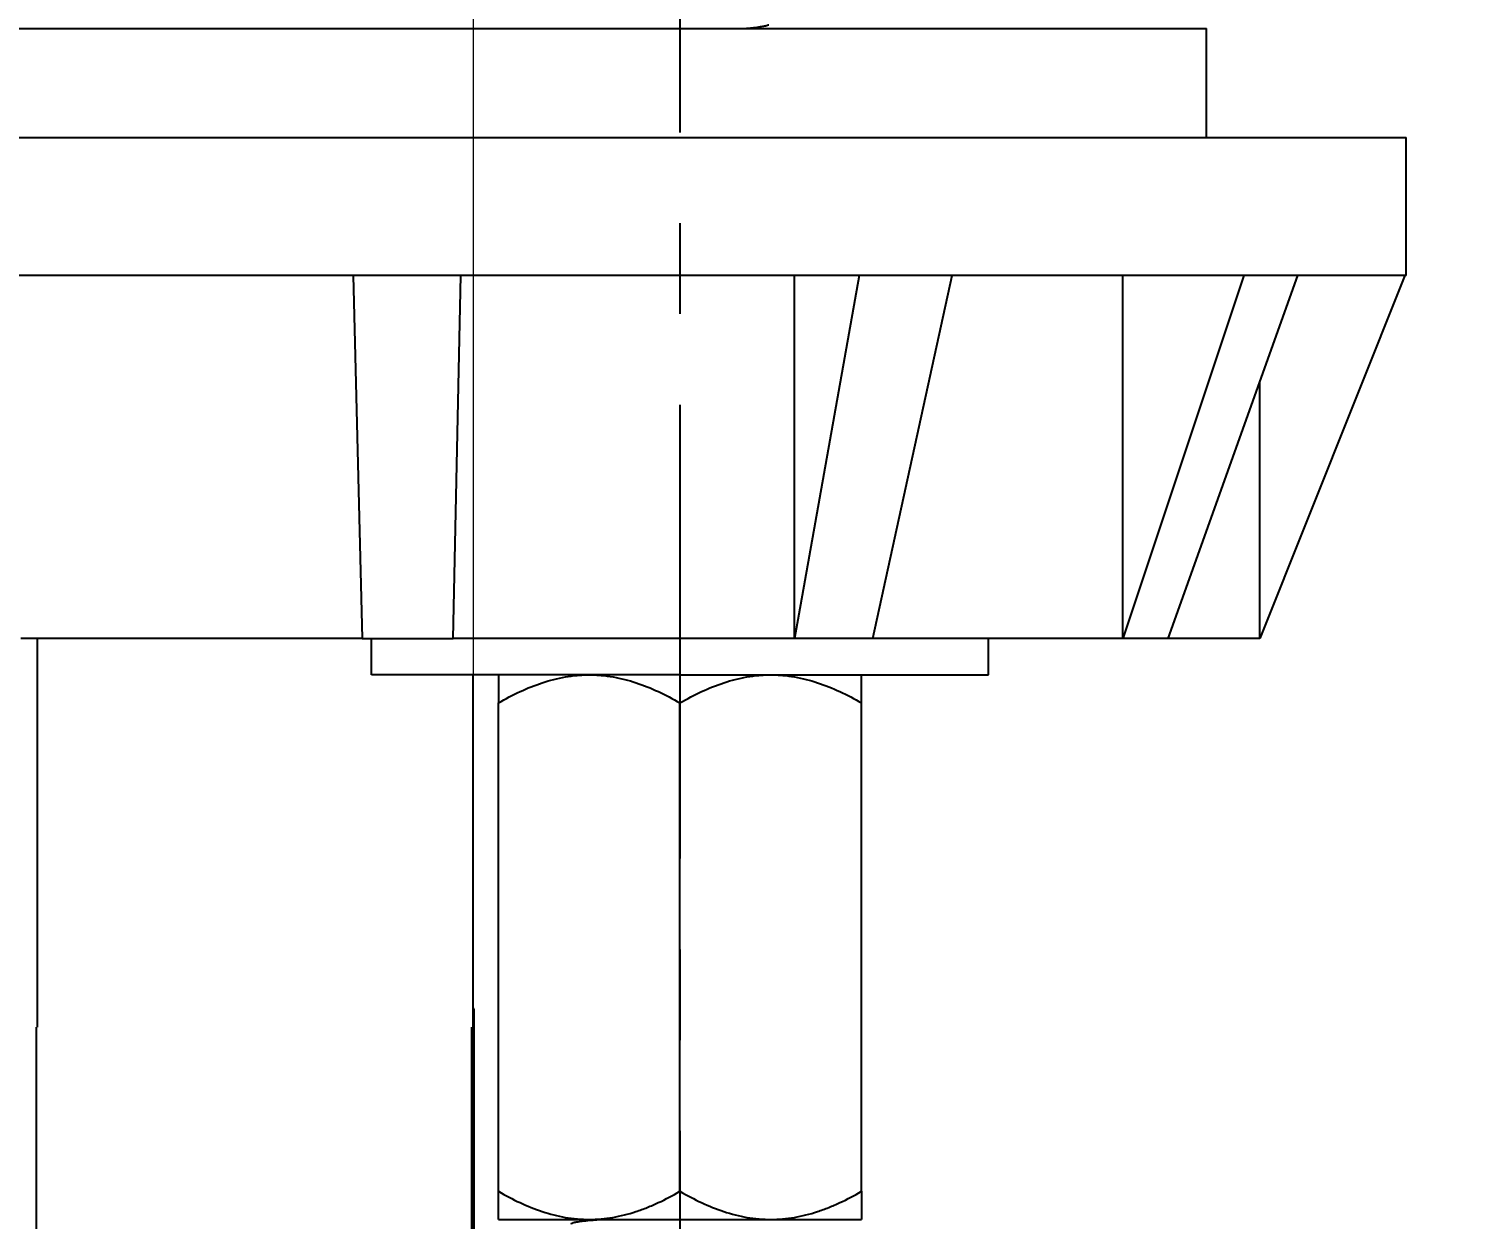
# Model space of a CAD drawing. Extents: x 1571 to 2360, y 0 to 579.
# Drawn here: x 2066.05 to 2105.41, y 209.99 to 242.79 of the extents above; entities that cross this region are included whole.
import ezdxf

# ---------------------------------------------------------------- set-up
doc = ezdxf.new("R2010")
doc.units = 0
doc.header["$LTSCALE"] = 10
doc.header["$MEASUREMENT"] = 0
doc.header["$PDMODE"] = 3
doc.header["$PDSIZE"] = -10
doc.linetypes.add('CENTER', pattern=[2, 1.25, -0.25, 0.25, -0.25])
doc.layers.get('0').update_dxf_attribs({"linetype": 'CONTINUOUS'})
doc.layers.get('DEFPOINTS').update_dxf_attribs({"linetype": 'CONTINUOUS'})
doc.layers.add('1', color=7, linetype='CONTINUOUS')
doc.styles.add('Daelim Dimension', font='H2GTRE.TTF')
doc.dimstyles.new('DEFAULT', dxfattribs={"dimscale": 2, "dimtxt": 2, "dimasz": 2, "dimexe": 0, "dimexo": 2, "dimgap": 1, "dimtad": 1, "dimdec": 1, "dimzin": 9, "dimdsep": 46, "dimtxsty": 'Daelim Dimension', "dimcen": 0.5, "dimclrd": 252, "dimclre": 252, "dimclrt": 3, "dimadec": 1, "dimazin": 0, "dimtfac": 1, "dimtdec": 1, "dimtix": 1, "dimtmove": 0, "dimatfit": 3, "dimfxl": 1, "dimtolj": 1, "dimtzin": 1, "dimlwd": 9, "dimlwe": 9, "dimarcsym": 0})

# ---------------------------------------------------------------- blocks, each defined once
blk = doc.blocks.new('*D5')
at = {"color": 5, "lineweight": 9, "ltscale": 0.5, "transparency": 16777216}
for p, q in [((1918.823, 352.154), (1918.823, 158.233)), ((2078.295, 250.289), (2078.295, 158.233)), ((1922.823, 158.233), (2074.295, 158.233))]:
    blk.add_line(p, q, dxfattribs=at)
at = {"color": 5, "ltscale": 0.5, "transparency": 16777216}
for points in [[(1922.823, 158.899), (1922.823, 157.566), (1918.823, 158.233)], [(2074.295, 158.899), (2074.295, 157.566), (2078.295, 158.233)]]:
    blk.add_solid(points, dxfattribs=at)
at = {"layer": 'DEFPOINTS', "color": 0, "ltscale": 0.5, "transparency": 16777216}
for p in [(1918.823, 356.154), (2078.295, 254.289), (2078.295, 158.233)]:
    blk.add_point(p, dxfattribs=at)
at = {"color": 7, "lineweight": -3, "ltscale": 0.5, "transparency": 16777216, "insert": (1998.559, 165.462), "char_height": 10, "attachment_point": 5, "style": 'Daelim Dimension'}
blk.add_mtext('\\A1;159.5', dxfattribs=at)
blk = doc.blocks.new('*D8')
at = {"color": 5, "lineweight": 9, "ltscale": 0.5, "transparency": 16777216}
for p, q in [((2109.295, 255.789), (2172.463, 255.789)), ((2172.463, 251.789), (2172.463, 113.289)), ((2090.15, 109.289), (2172.463, 109.289))]:
    blk.add_line(p, q, dxfattribs=at)
at = {"color": 5, "ltscale": 0.5, "transparency": 16777216}
for points in [[(2171.797, 251.789), (2173.13, 251.789), (2172.463, 255.789)], [(2171.797, 113.289), (2173.13, 113.289), (2172.463, 109.289)]]:
    blk.add_solid(points, dxfattribs=at)
at = {"layer": 'DEFPOINTS', "color": 0, "ltscale": 0.5, "transparency": 16777216}
for p in [(2105.295, 255.789), (2086.15, 109.289), (2172.463, 109.289)]:
    blk.add_point(p, dxfattribs=at)
at = {"color": 7, "lineweight": -3, "ltscale": 0.5, "transparency": 16777216, "insert": (2165.247, 182.539), "char_height": 10, "attachment_point": 5, "rotation": 90, "style": 'Daelim Dimension'}
blk.add_mtext('\\A1;410', dxfattribs=at)

msp = doc.modelspace()

# ---------------------------------------------------------------- linework, layer by layer
at = {"ltscale": 0.5}
msp.add_line((2075.495, 224.989), (2075.495, 225.989), dxfattribs=at)
at = {"layer": '1', "color": 1, "linetype": 'CENTER', "lineweight": -3}
msp.add_line((2083.995, 272.428), (2083.995, 169.65), dxfattribs=at)
at = {"layer": '1', "color": 7, "linetype": 'Continuous', "lineweight": -3}
for p, q in [((2056.236, 242.789), (2098.495, 242.789)), ((2098.495, 239.789), (2098.495, 242.789)), ((2052.627, 239.789), (2103.995, 239.789)), ((2103.995, 235.989), (2103.995, 239.789)), ((2074.995, 235.989), (2064.031, 235.989)), ((2074.995, 235.988), (2075.245, 225.989)), ((2077.958, 235.989), (2075.032, 235.989)), ((2077.745, 225.989), (2077.958, 235.989)), ((2088.925, 235.989), (2077.958, 235.989)), ((2087.146, 225.989), (2087.146, 235.989)), ((2088.926, 235.988), (2087.146, 225.989)), ((2091.492, 235.989), (2088.959, 235.989)), ((2089.311, 225.989), (2091.492, 235.989)), ((2099.525, 235.989), (2091.492, 235.989)), ((2096.193, 225.989), (2096.193, 235.989)), ((2099.526, 235.988), (2096.193, 225.989)), ((2097.443, 225.989), (2101.008, 235.989)), ((2101.008, 235.989), (2099.546, 235.989)), ((2103.955, 235.988), (2099.962, 225.989)), ((2103.954, 235.989), (2101.008, 235.989)), ((2103.956, 235.989), (2103.954, 235.984)), ((2103.995, 235.989), (2103.956, 235.989)), ((2099.962, 225.989), (2099.962, 233.054)), ((2075.245, 225.989), (2065.844, 225.989)), ((2066.295, 215.289), (2066.295, 225.991)), ((2075.245, 225.989), (2077.745, 225.989)), ((2087.146, 225.989), (2077.745, 225.989)), ((2083.995, 225.989), (2083.995, 224.989)), ((2089.311, 225.989), (2087.146, 225.989)), ((2096.193, 225.989), (2089.311, 225.989)), ((2092.495, 224.989), (2092.495, 225.989)), ((2097.443, 225.989), (2096.193, 225.989)), ((2099.962, 225.989), (2097.443, 225.989)), ((2083.995, 224.989), (2075.495, 224.989)), ((2078.295, 215.289), (2078.295, 224.992)), ((2083.995, 224.989), (2092.495, 224.989)), ((2078.995, 210.763), (2078.995, 224.216)), ((2083.995, 210.763), (2083.995, 224.216)), ((2088.995, 210.763), (2088.995, 224.216)), ((2078.327, 215.789), (2078.295, 215.789)), ((2078.327, 202.756), (2078.327, 215.789)), ((2066.263, 215.289), (2066.263, 202.256)), ((2078.263, 202.256), (2078.263, 215.289)), ((2078.995, 209.989), (2081.495, 209.989)), ((2081.495, 209.989), (2086.495, 209.989)), ((2086.495, 209.989), (2088.995, 209.989))]:
    msp.add_line(p, q, dxfattribs=at)
for centre, major_axis, ratio, start_param, end_param in [((2076.556, 164.403), (-0.072, 71.684), 0.391485, 0.05176, 0.053068), ((2076.624, 167.954), (15.359, 67.941), 0.332686, 0.128562, 0.129903), ((2077.107, 169.067), (24.03, 66.88), 0.180016, 0.118528, 0.11988)]:
    msp.add_ellipse(centre, major_axis=major_axis, ratio=ratio, start_param=start_param, end_param=end_param, dxfattribs=at)
for points, knots in [([(2086.438, 242.885), (2086.437, 242.885), (2086.436, 242.885), (2086.432, 242.882), (2086.428, 242.881), (2086.415, 242.875), (2086.404, 242.872), (2086.367, 242.862), (2086.334, 242.855), (2086.275, 242.844), (2086.253, 242.84), (2086.218, 242.835), (2086.205, 242.833), (2086.18, 242.829), (2086.167, 242.827), (2086.099, 242.818), (2086.039, 242.81), (2085.928, 242.798), (2085.88, 242.793), (2085.83, 242.788)], [0, 0, 0, 0, 0.012945, 0.012945, 0.068748, 0.068748, 0.180356, 0.180356, 0.40357, 0.40357, 0.515178, 0.515178, 0.570981, 0.570981, 0.626785, 0.626785, 0.85, 0.85, 1, 1, 1, 1]), ([(2078.995, 224.989), (2078.995, 224.989), (2078.995, 224.987), (2078.995, 224.983), (2078.995, 224.979), (2078.995, 224.977), (2078.995, 224.965), (2078.995, 224.951), (2078.995, 224.895), (2078.995, 224.84), (2078.995, 224.703), (2078.995, 224.62), (2078.995, 224.433), (2078.995, 224.329), (2078.995, 224.216)], [0, 0, 0, 0, 0.0625, 0.09375, 0.09375, 0.125, 0.125, 0.25, 0.25, 0.5, 0.5, 0.75, 0.75, 1, 1, 1, 1]), ([(2078.995, 224.216), (2079.191, 224.329), (2079.389, 224.433), (2079.791, 224.62), (2079.996, 224.703), (2080.411, 224.84), (2080.622, 224.895), (2080.946, 224.951), (2081.055, 224.965), (2081.193, 224.977), (2081.22, 224.979), (2081.275, 224.983), (2081.358, 224.987), (2081.44, 224.989), (2081.495, 224.989)], [0, 0, 0, 0, 0.25, 0.25, 0.5, 0.5, 0.75, 0.75, 0.875, 0.875, 0.90625, 0.90625, 0.9375, 1, 1, 1, 1]), ([(2081.495, 224.989), (2081.55, 224.989), (2081.632, 224.987), (2081.714, 224.983), (2081.77, 224.979), (2081.797, 224.977), (2081.935, 224.965), (2082.044, 224.951), (2082.368, 224.895), (2082.579, 224.84), (2082.994, 224.703), (2083.198, 224.62), (2083.601, 224.433), (2083.799, 224.329), (2083.995, 224.216)], [0, 0, 0, 0, 0.0625, 0.09375, 0.09375, 0.125, 0.125, 0.25, 0.25, 0.5, 0.5, 0.75, 0.75, 1, 1, 1, 1]), ([(2083.995, 224.216), (2084.191, 224.329), (2084.389, 224.433), (2084.791, 224.62), (2084.996, 224.703), (2085.411, 224.84), (2085.622, 224.895), (2085.946, 224.951), (2086.055, 224.965), (2086.193, 224.977), (2086.22, 224.979), (2086.275, 224.983), (2086.358, 224.987), (2086.44, 224.989), (2086.495, 224.989)], [0, 0, 0, 0, 0.25, 0.25, 0.5, 0.5, 0.75, 0.75, 0.875, 0.875, 0.90625, 0.90625, 0.9375, 1, 1, 1, 1]), ([(2086.495, 224.989), (2086.55, 224.989), (2086.632, 224.987), (2086.714, 224.983), (2086.77, 224.979), (2086.797, 224.977), (2086.935, 224.965), (2087.044, 224.951), (2087.368, 224.895), (2087.579, 224.84), (2087.994, 224.703), (2088.198, 224.62), (2088.601, 224.433), (2088.799, 224.329), (2088.995, 224.216)], [0, 0, 0, 0, 0.0625, 0.09375, 0.09375, 0.125, 0.125, 0.25, 0.25, 0.5, 0.5, 0.75, 0.75, 1, 1, 1, 1]), ([(2088.995, 224.216), (2088.995, 224.329), (2088.995, 224.433), (2088.995, 224.62), (2088.995, 224.703), (2088.995, 224.84), (2088.995, 224.895), (2088.995, 224.951), (2088.995, 224.965), (2088.995, 224.977), (2088.995, 224.979), (2088.995, 224.983), (2088.995, 224.987), (2088.995, 224.989), (2088.995, 224.989)], [0, 0, 0, 0, 0.25018, 0.25018, 0.50036, 0.50036, 0.750539, 0.750539, 0.875629, 0.875629, 0.906902, 0.906902, 0.938174, 1, 1, 1, 1]), ([(2078.995, 209.989), (2078.995, 209.989), (2078.995, 210.009), (2078.995, 210.082), (2078.995, 210.136), (2078.995, 210.222), (2078.995, 210.24), (2078.995, 210.278), (2078.995, 210.298), (2078.995, 210.36), (2078.995, 210.404), (2078.995, 210.545), (2078.995, 210.65), (2078.995, 210.763)], [0, 0, 0, 0, 0.25, 0.25, 0.5, 0.5, 0.5625, 0.5625, 0.625, 0.625, 0.75, 0.75, 1, 1, 1, 1]), ([(2078.995, 210.763), (2079.191, 210.65), (2079.389, 210.545), (2079.791, 210.358), (2079.995, 210.276), (2080.41, 210.139), (2080.621, 210.084), (2080.945, 210.028), (2081.053, 210.014), (2081.219, 209.999), (2081.274, 209.995), (2081.384, 209.99), (2081.44, 209.989), (2081.495, 209.989)], [0, 0, 0, 0, 0.25, 0.25, 0.5, 0.5, 0.75, 0.75, 0.875, 0.875, 0.9375, 0.9375, 1, 1, 1, 1]), ([(2081.495, 209.989), (2081.714, 209.989), (2081.931, 210.009), (2082.359, 210.082), (2082.57, 210.136), (2082.832, 210.222), (2082.884, 210.24), (2082.988, 210.278), (2083.04, 210.298), (2083.195, 210.36), (2083.297, 210.404), (2083.601, 210.545), (2083.799, 210.65), (2083.995, 210.763)], [0, 0, 0, 0, 0.25, 0.25, 0.5, 0.5, 0.5625, 0.5625, 0.625, 0.625, 0.75, 0.75, 1, 1, 1, 1]), ([(2083.995, 210.763), (2084.191, 210.65), (2084.389, 210.545), (2084.791, 210.358), (2084.995, 210.276), (2085.41, 210.139), (2085.621, 210.084), (2085.945, 210.028), (2086.053, 210.014), (2086.219, 209.999), (2086.274, 209.995), (2086.384, 209.99), (2086.44, 209.989), (2086.495, 209.989)], [0, 0, 0, 0, 0.25, 0.25, 0.5, 0.5, 0.75, 0.75, 0.875, 0.875, 0.9375, 0.9375, 1, 1, 1, 1]), ([(2086.495, 209.989), (2086.714, 209.989), (2086.931, 210.009), (2087.359, 210.082), (2087.57, 210.136), (2087.832, 210.222), (2087.884, 210.24), (2087.988, 210.278), (2088.04, 210.298), (2088.195, 210.36), (2088.297, 210.404), (2088.601, 210.545), (2088.799, 210.65), (2088.995, 210.763)], [0, 0, 0, 0, 0.25, 0.25, 0.5, 0.5, 0.5625, 0.5625, 0.625, 0.625, 0.75, 0.75, 1, 1, 1, 1]), ([(2088.995, 210.763), (2088.995, 210.65), (2088.995, 210.545), (2088.995, 210.358), (2088.995, 210.276), (2088.995, 210.139), (2088.995, 210.084), (2088.995, 210.028), (2088.995, 210.014), (2088.995, 209.999), (2088.995, 209.995), (2088.995, 209.99), (2088.995, 209.989), (2088.995, 209.989)], [0, 0, 0, 0, 0.250175, 0.250175, 0.50035, 0.50035, 0.750526, 0.750526, 0.875613, 0.875613, 0.938157, 0.938157, 1, 1, 1, 1]), ([(2081.923, 209.991), (2081.867, 209.987), (2081.813, 209.983), (2081.715, 209.975), (2081.672, 209.971), (2081.608, 209.965), (2081.588, 209.963), (2081.548, 209.959), (2081.528, 209.958), (2081.433, 209.948), (2081.365, 209.941), (2081.245, 209.926), (2081.194, 209.919), (2081.139, 209.91), (2081.129, 209.909), (2081.109, 209.905), (2081.082, 209.9), (2081.06, 209.895), (2081.022, 209.885), (2081.006, 209.878), (2080.996, 209.868), (2080.995, 209.865), (2080.995, 209.863)], [0, 0, 0, 0, 0.096774, 0.096774, 0.180779, 0.180779, 0.222782, 0.222782, 0.264784, 0.264784, 0.432795, 0.432795, 0.600805, 0.600805, 0.642808, 0.642808, 0.68481, 0.768815, 0.768815, 0.936826, 0.936826, 1, 1, 1, 1])]:
    msp.add_open_spline(points, degree=3, knots=knots, dxfattribs=at)

# ---------------------------------------------------------------- dimensions: what is measured, and where the dimension line sits
at = {"color": 5, "lineweight": -3, "ltscale": 0.5}
dim = msp.add_linear_dim(base=(2078.295, 158.233), p1=(1918.823, 356.154), p2=(2078.295, 254.289), dimstyle='DEFAULT', override={"dimtxt": 5, "dimclrd": 5, "dimclre": 5, "dimclrt": 7}, dxfattribs=at)
dim.commit()
dim.dimension.update_dxf_attribs({"geometry": '*D5', "text_midpoint": (1998.559, 165.462)})
dim = msp.add_linear_dim(base=(2172.463, 109.289), p1=(2105.295, 255.789), p2=(2086.15, 109.289), angle=90, text='410', dimstyle='DEFAULT', override={"dimtxt": 5, "dimclrd": 5, "dimclre": 5, "dimclrt": 7}, dxfattribs=at)
dim.commit()
dim.dimension.update_dxf_attribs({"geometry": '*D8', "text_midpoint": (2165.247, 182.539)})

doc.saveas('drawing.dxf')
